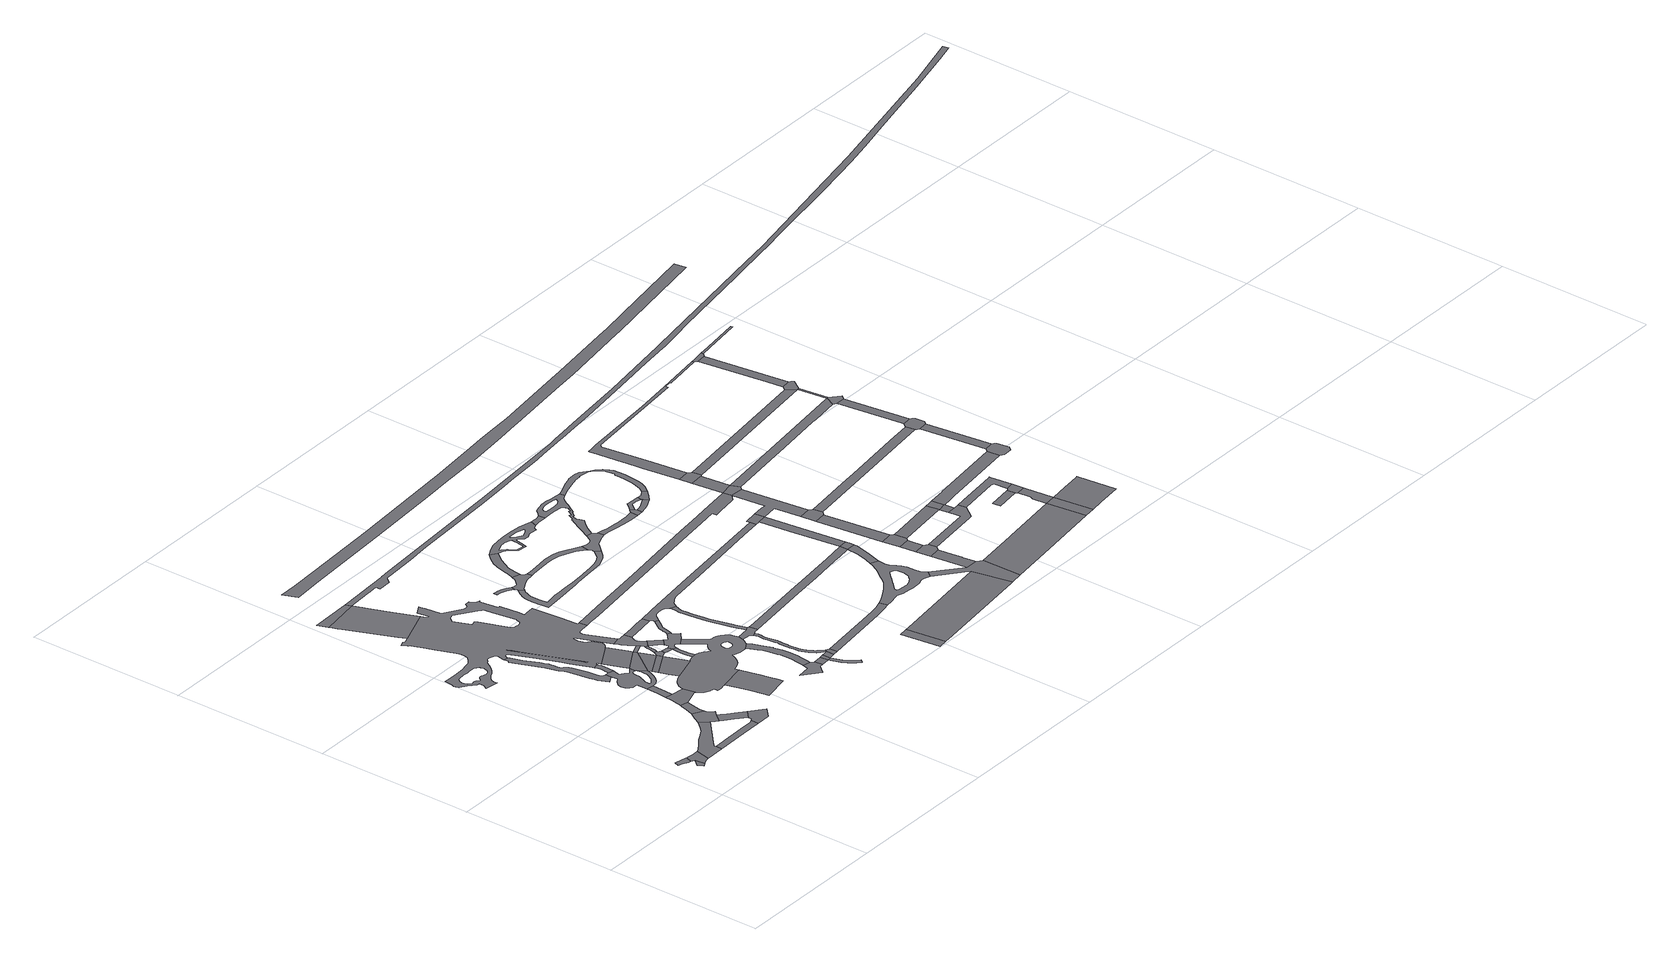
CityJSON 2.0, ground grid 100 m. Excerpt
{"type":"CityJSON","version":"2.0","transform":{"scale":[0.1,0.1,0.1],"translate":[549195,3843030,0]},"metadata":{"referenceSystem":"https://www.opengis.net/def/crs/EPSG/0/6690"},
"CityObjects":{
"road1":{"type":"Road","attributes":{"RoadStructureAttribute.sectionType":"1"},"geometry":[{"type":"MultiSurface","lod":"1","boundaries":[[[0,1,2,3,4,5,6,7,8]]]}]},
"road2":{"type":"Road","attributes":{"RoadStructureAttribute.sectionType":"1"},"geometry":[{"type":"MultiSurface","lod":"1","boundaries":[[[9,10,11,12]]]}]},
"road3":{"type":"Road","geometry":[{"type":"MultiSurface","lod":"1","boundaries":[[[13,14,8,7,15,9,12,16,17,18]]]}]},
"road4":{"type":"Road","attributes":{"RoadStructureAttribute.sectionType":"1"},"geometry":[{"type":"MultiSurface","lod":"1","boundaries":[[[19,20,21,22,23,24,25,18,17,26,27,28,29,30]]]}]},
"road5":{"type":"Road","attributes":{"RoadStructureAttribute.sectionType":"1"},"geometry":[{"type":"MultiSurface","lod":"1","boundaries":[[[31,32,33,34,35,27,26,36,37]]]}]},
"road6":{"type":"Road","geometry":[{"type":"MultiSurface","lod":"1","boundaries":[[[38,39,19,30,40,41,42,43,44,45]]]}]},
"road7":{"type":"Road","attributes":{"RoadStructureAttribute.sectionType":"1"},"geometry":[{"type":"MultiSurface","lod":"1","boundaries":[[[46,47,48,38,45,49,50,51]]]}]},
"road8":{"type":"Road","attributes":{"RoadStructureAttribute.sectionType":"1"},"geometry":[{"type":"MultiSurface","lod":"1","boundaries":[[[52,53,54,42,41,55,56,57,58,59,60]]]}]},
"road9":{"type":"Road","geometry":[{"type":"MultiSurface","lod":"1","boundaries":[[[60,59,61,31,37,62,63]]]}]},
"road10":{"type":"Road","geometry":[{"type":"MultiSurface","lod":"1","boundaries":[[[64,65,66,46,51,67,68,69]]]}]},
"road11":{"type":"Road","geometry":[{"type":"MultiSurface","lod":"1","boundaries":[[[70,71,72,64,69,73,74,75]]]}]},
"road12":{"type":"Road","attributes":{"RoadStructureAttribute.sectionType":"1"},"geometry":[{"type":"MultiSurface","lod":"1","boundaries":[[[76,77,78,79,80,81,82,83,84,85,86,87,88,89,90,91,92,93,94,95,96,97,98,99,100,101,102,103,104,105,106,107,108,109,110,111,112,113,114,115]]]}]},
"road13":{"type":"Road","geometry":[{"type":"MultiSurface","lod":"1","boundaries":[[[116,91,90,117,118,119,120,121,122,123,124,125,126,70,75,127,128,129,130,131,132,133,134,135,136,137,138,139,140,141,142,143,144,145,146,147,148,149,150,151,152,153,154,155,156,157,158,159,160,161,162,163,164,165,166,167,168,169,170,171,172,173,174,175]]]}]},
"road14":{"type":"Road","geometry":[{"type":"MultiSurface","lod":"1","boundaries":[[[176,177,178,179]]]}]},
"road15":{"type":"Road","geometry":[{"type":"MultiSurface","lod":"1","boundaries":[[[180,181,182,183,184,185,186,187,188,189,190,116,175]]]}]},
"road16":{"type":"Road","geometry":[{"type":"MultiSurface","lod":"1","boundaries":[[[191,192,193,194,179,178,195,196,197,198,199,200]]]}]},
"road17":{"type":"Road","geometry":[{"type":"MultiSurface","lod":"1","boundaries":[[[201,202,203,204,205,206,207,208,209,210,211,212,213,214,215,216,217,218,219,220,221,222,223,224,225,226,227,228,229,230,231,232,233,234,235,236,237,238,239,240,241,242,243,244,245,246,247,200,199,248,249,250,251,252,253,254,255,256,257,258,259,260,261,262,263,264,265,266,267,268,269,270,271,272,273,274,275,276,277,278,279,280,281,282,283,284,285,286,287,288,289,290,291,292,293,294,295,296,297,298,299,300,76,115,301,302,303,304,305,306,307,308,309,310,311,185,184,312,313,314,315,316,317,318,319,320,321,322,323,324,325,326,327],[328,329,330,331,332,333,334,335,336,337,338,339,340],[341,342,343,344,345,346,347,348,349,350,351,352,353,354,355,356,357,358,359,360,361,362,363,364,365,366,367,368,369,370,371,372,373],[374,375,376,377,378,379,380,381,382,383,384,385,386,387,388,389,390,391,392,393,394]]]}]},
"road18":{"type":"Road","geometry":[{"type":"MultiSurface","lod":"1","boundaries":[[[395,166,165,135,134,396]]]}]},
"road19":{"type":"Road","geometry":[{"type":"MultiSurface","lod":"1","boundaries":[[[397,315,314,166,395]]]}]},
"road20":{"type":"Road","geometry":[{"type":"MultiSurface","lod":"1","boundaries":[[[398,399,400,401]]]}]},
"road21":{"type":"Road","geometry":[{"type":"MultiSurface","lod":"1","boundaries":[[[402,403,404,405,406,407,408,409,410,411,412]]]}]},
"road22":{"type":"Road","geometry":[{"type":"MultiSurface","lod":"1","boundaries":[[[396,134,399,398]]]}]},
"road23":{"type":"Road","attributes":{"RoadStructureAttribute.sectionType":"7"},"geometry":[{"type":"MultiSurface","lod":"1","boundaries":[[[413,401,400,414,415,416]]]}]},
"road24":{"type":"Road","attributes":{"RoadStructureAttribute.sectionType":"1"},"geometry":[{"type":"MultiSurface","lod":"1","boundaries":[[[417,395,396,418,419]]]}]},
"road25":{"type":"Road","geometry":[{"type":"MultiSurface","lod":"1","boundaries":[[[420,421,422,398,401,423,424,425,426,427]]]}]},
"road26":{"type":"Road","geometry":[{"type":"MultiSurface","lod":"1","boundaries":[[[428,429,430,431,432,433,434,435,436,437,438,439,440,441,442,443,444,445,446,447,448,449,450,451,452,453,454,455,456,457,458,459,460,461,462,463,464,465,416,415,466,467,468,469,470,471,472,68,67,473,474,475,476,477,478,479,480,481,482,483,484,485,486,487,407,406,488,489,490,491,492,493,494,495,496,497,498,499,500,501,502,503,504,505,506,507,508],[509,510,511,512,513,514,515,516,517,518,519,520,521,522,523,524,525,526,527,528,529,530,531,532,533,534,535,536,537,538,539]]]}]},
"road27":{"type":"Road","attributes":{"RoadStructureAttribute.sectionType":"1"},"geometry":[{"type":"MultiSurface","lod":"1","boundaries":[[[540,541,542,543,420,427,544,545,546,547,548,549,550]]]}]},
"road28":{"type":"Road","geometry":[{"type":"MultiSurface","lod":"1","boundaries":[[[551,552,425,424,553,554,555,556]]]}]},
"road29":{"type":"Road","geometry":[{"type":"MultiSurface","lod":"1","boundaries":[[[557,558,559,205,204,560,561,562,417,419,563,540,550,564,565,566,567,568,569,570,571]]]}]},
"road30":{"type":"Road","geometry":[{"type":"MultiSurface","lod":"1","boundaries":[[[555,572,573,574,575,576,577,462,461,578,579,580,581,582,583,584]]]}]},
"road31":{"type":"Road","attributes":{"RoadStructureAttribute.sectionType":"1"},"geometry":[{"type":"MultiSurface","lod":"1","boundaries":[[[585,564,550,586,587,588,589]]]}]},
"road32":{"type":"Road","geometry":[{"type":"MultiSurface","lod":"1","boundaries":[[[590,591,592,593,594,595,596,597]]]}]},
"road33":{"type":"Road","geometry":[{"type":"MultiSurface","lod":"1","boundaries":[[[598,599,589,588,600,601,556,555,584,602,603,447,446,604,605,606,607]]]}]},
"road34":{"type":"Road","attributes":{"RoadStructureAttribute.sectionType":"1"},"geometry":[{"type":"MultiSurface","lod":"1","boundaries":[[[608,609,610,571,570,611,612,613]]]}]},
"road35":{"type":"Road","attributes":{"RoadStructureAttribute.sectionType":"1"},"geometry":[{"type":"MultiSurface","lod":"1","boundaries":[[[614,615,616,617,618,619,620,621,622,623,505,504,624,625,626,627,628,629,630,631,632,633,590,597]]]}]},
"road36":{"type":"Road","attributes":{"RoadStructureAttribute.sectionType":"1"},"geometry":[{"type":"MultiSurface","lod":"1","boundaries":[[[634,596,595,635]]]}]},
"road37":{"type":"Road","attributes":{"RoadStructureAttribute.sectionType":"1"},"geometry":[{"type":"MultiSurface","lod":"1","boundaries":[[[636,637,638,639,640,641,642,643,598,607,644,645,646,647,648,649,650]]]}]},
"road38":{"type":"Road","geometry":[{"type":"MultiSurface","lod":"1","boundaries":[[[651,634,635,652]]]}]},
"road39":{"type":"Road","geometry":[{"type":"MultiSurface","lod":"1","boundaries":[[[653,654,655,656,657,658,659,660,652,635]]]}]},
"road40":{"type":"Road","geometry":[{"type":"MultiSurface","lod":"1","boundaries":[[[661,662,663,664,665,666,667,668,669,670,671]]]}]},
"road41":{"type":"Road","attributes":{"RoadStructureAttribute.sectionType":"1"},"geometry":[{"type":"MultiSurface","lod":"1","boundaries":[[[672,673,651,652,674]]]}]},
"road42":{"type":"Road","geometry":[{"type":"MultiSurface","lod":"1","boundaries":[[[675,672,674,676,677]]]}]},
"road43":{"type":"Road","attributes":{"RoadStructureAttribute.sectionType":"1"},"geometry":[{"type":"MultiSurface","lod":"1","boundaries":[[[678,679,680,681,682,683,684,685,686,687,688,689,690,691,692,693,694,695,696,697,698,699,700,701,702,703,704,705,706,707,708,709,710,711,712,713,714,715,716,717,718,719,720,721,722,723,724,725,726,672,675]]]}]},
"road44":{"type":"Road","geometry":[{"type":"MultiSurface","lod":"1","boundaries":[[[727,728,428,508,729,730,731,732,703,702,733,734,735]]]}]},
"road45":{"type":"Road","geometry":[{"type":"MultiSurface","lod":"1","boundaries":[[[736,737,738,739,740,671,670,741,742,743,744,745,746,747,748,749,750,751]]]}]},
"road46":{"type":"Road","attributes":{"RoadStructureAttribute.sectionType":"1"},"geometry":[{"type":"MultiSurface","lod":"1","boundaries":[[[752,753,754,755,756,757,758,759,760,761,728,727,762,763,764,765,766,767,768,769,770,771]]]}]},
"road47":{"type":"Road","geometry":[{"type":"MultiSurface","lod":"1","boundaries":[[[772,773,774,775,776,777,778,779,780,781,736,751,782,783,784,785,786,787,788,789,790]]]}]},
"road48":{"type":"Road","attributes":{"RoadStructureAttribute.sectionType":"1"},"geometry":[{"type":"MultiSurface","lod":"1","boundaries":[[[742,791,792,793,794,795,796,797,798,799,800,801,802,803,804,805,806,807,808,809,810,811,812,813,814,815,816,817,818,819,820,821,822,823,824,825,826,827,828,829,830,831,743]]]}]},
"road49":{"type":"Road","attributes":{"RoadStructureAttribute.sectionType":"1"},"geometry":[{"type":"MultiSurface","lod":"1","boundaries":[[[832,833,834,835,677,676,836,837,838,839]]]}]},
"road50":{"type":"Road","geometry":[{"type":"MultiSurface","lod":"1","boundaries":[[[840,841,842,843]]]}]},
"road51":{"type":"Road","attributes":{"RoadStructureAttribute.sectionType":"1"},"geometry":[{"type":"MultiSurface","lod":"1","boundaries":[[[844,845,846,847,848,849,850,749,748,851,852,853,854,855,856,857,858,859,860,861,862]]]}]},
"road52":{"type":"Road","geometry":[{"type":"MultiSurface","lod":"1","boundaries":[[[863,864,865,866,867,868,869,870,772,790,871,872,873,874,875,876,877,878,879,880,881,882,883,884,885,886,887,888,889,890],[891,892,893,894,895,896,897,898,899,900,901,902,903,904,905],[906,907,908,909,910,911,912,913,914,915,916,917,918,919,920,921,922,923,924]]]}]},
"road53":{"type":"Road","attributes":{"RoadStructureAttribute.sectionType":"1"},"geometry":[{"type":"MultiSurface","lod":"1","boundaries":[[[925,926,927,928,929,930,608,613,931,932,933,636,650,934,935,936,937,938,939,940,941,942,752,771,943,944,945,946,947,948,949,950,951,952]]]}]},
"road54":{"type":"Road","attributes":{"RoadStructureAttribute.sectionType":"1"},"geometry":[{"type":"MultiSurface","lod":"1","boundaries":[[[953,954,955,956,957,958,735,734,959,960,961,962,963]]]}]},
"road55":{"type":"Road","attributes":{"RoadStructureAttribute.sectionType":"1"},"geometry":[{"type":"MultiSurface","lod":"1","boundaries":[[[964,965,966,967,968,969,970,971,972,973,214,213,974,975,976,977,978,979,980,981,982,983,984,985,986,987,988]]]}]},
"road56":{"type":"Road","geometry":[{"type":"MultiSurface","lod":"1","boundaries":[[[989,990,991,992,993,862,861,994,809,808,995,996,997,998,999,1000,1001]]]}]},
"road57":{"type":"Road","geometry":[{"type":"MultiSurface","lod":"1","boundaries":[[[1002,1003,840,843,1004,1005,1006,1007]]]}]},
"road58":{"type":"Road","geometry":[{"type":"MultiSurface","lod":"1","boundaries":[[[1008,1009,1010,863,890,1011,1012]]]}]},
"road59":{"type":"Road","attributes":{"RoadStructureAttribute.sectionType":"1"},"geometry":[{"type":"MultiSurface","lod":"1","boundaries":[[[1013,1014,1015,1016,1017,1018,1019,1020,1021,1022,1023,1024,989,1001,1025,1026,1027,1028,1029,1030,1031,1032,1033,1034,1035,1036]]]}]},
"road60":{"type":"Road","geometry":[{"type":"MultiSurface","lod":"1","boundaries":[[[1037,1038,1039,1040,1041,1042,1043,1044,1045,1046,1047,1048,1049,1050,1051,1052,832,839,1053,1054,1055,1056,1057,1058,1059,1060,1061,1062,1063,1064,1065,1066,1067,1068,1069,1070,1071,1072],[1073,1074,1075,1076,1077,1078,1079,1080,1081,1082,1083,1084,1085,1086,1087,1088,1089,1090,1091,1092,1093]]]}]},
"road61":{"type":"Road","attributes":{"RoadStructureAttribute.sectionType":"1"},"geometry":[{"type":"MultiSurface","lod":"1","boundaries":[[[1094,1095,1096,1097,1098,1099,1000,999,1100,1101,1102,1103,1104,1105]]]}]},
"road62":{"type":"Road","geometry":[{"type":"MultiSurface","lod":"1","boundaries":[[[1106,1107,1108,1109,1110,1111,1112,1113,1114,1115,1116,1008,1012,1117,1118,1119,1120,1013,1036,1121,1122,1123],[1124,1125,1126,1127,1128,1129,1130,1131,1132,1133,1134,1135,1136,1137,1138]]]}]},
"road63":{"type":"Road","geometry":[{"type":"MultiSurface","lod":"1","boundaries":[[[1139,1140,1105,1104,1141,1142,1143]]]}]},
"road64":{"type":"Road","attributes":{"RoadStructureAttribute.sectionType":"1"},"geometry":[{"type":"MultiSurface","lod":"1","boundaries":[[[963,1144,1145,1040,1039,1146,1147,1148,1149,1150]]]}]},
"road65":{"type":"Road","attributes":{"RoadStructureAttribute.sectionType":"1"},"geometry":[{"type":"MultiSurface","lod":"1","boundaries":[[[1065,1064,1151,1002,1007,1152,1153,1154,1155,1156]]]}]},
"road66":{"type":"Road","attributes":{"RoadStructureAttribute.sectionType":"1"},"geometry":[{"type":"MultiSurface","lod":"1","boundaries":[[[1157,1158,1159,1139,1143,1160,1161,1162,1163,1164,1165,1166,1167]]]}]},
"road67":{"type":"Road","attributes":{"RoadStructureAttribute.sectionType":"1"},"geometry":[{"type":"MultiSurface","lod":"1","boundaries":[[[1168,1169,1170,1171,1172,1142,1141,1173,1174,1175,1176,1177,1178]]]}]},
"road68":{"type":"Road","geometry":[{"type":"MultiSurface","lod":"1","boundaries":[[[1179,1180,953,963,1150]]]}]},
"road69":{"type":"Road","attributes":{"RoadStructureAttribute.sectionType":"1"},"geometry":[{"type":"MultiSurface","lod":"1","boundaries":[[[1181,1182,1183,1184,953,1180]]]}]},
"road70":{"type":"Road","attributes":{"RoadStructureAttribute.sectionType":"1"},"geometry":[{"type":"MultiSurface","lod":"1","boundaries":[[[1185,1186,1187,1188,1189,1190,1191,1192,1193,1156,1155]]]}]},
"road71":{"type":"Road","attributes":{"RoadStructureAttribute.sectionType":"1"},"geometry":[{"type":"MultiSurface","lod":"1","boundaries":[[[1194,1195,1196,1197,1198,1199,1200,1201,1202,1203,1204,1205,1206,1207,1208,1209,1210,1211,1212,1213,1214,1108,1107,1215,1216,1217,1218,1219,1220,1221,1222,1223,1224,1225,1226,1227,1228,1229,1230,1231,1232,1233]]]}]},
"road72":{"type":"Road","geometry":[{"type":"MultiSurface","lod":"1","boundaries":[[[1234,1235,925,952,1183,1182]]]}]},
"road73":{"type":"Road","geometry":[{"type":"MultiSurface","lod":"1","boundaries":[[[1232,1236,1167,1166,1168,1178,1237,1233]]]}]},
"road74":{"type":"Road","geometry":[{"type":"MultiSurface","lod":"1","boundaries":[[[1238,1239,1192,1191,1240,1241]]]}]},
"road75":{"type":"Road","attributes":{"RoadStructureAttribute.sectionType":"1"},"geometry":[{"type":"MultiSurface","lod":"1","boundaries":[[[1242,1243,1239,1238]]]}]},
"road76":{"type":"Road","geometry":[{"type":"MultiSurface","lod":"1","boundaries":[[[1244,1245,1243,1242,1246,1247]]]}]},
"road77":{"type":"Road","attributes":{"RoadStructureAttribute.sectionType":"1"},"geometry":[{"type":"MultiSurface","lod":"1","boundaries":[[[1248,1249,1245,1244]]]}]},
"road78":{"type":"Road","geometry":[{"type":"MultiSurface","lod":"1","boundaries":[[[988,1250,1251,1234,1182,1252,1253,1254,1255]]]}]},
"road79":{"type":"Road","geometry":[{"type":"MultiSurface","lod":"1","boundaries":[[[1256,1254,1253,1249,1248,1257,1258,1259]]]}]},
"road80":{"type":"Road","geometry":[{"type":"MultiSurface","lod":"1","boundaries":[[[1260,964,988,1255,1261,1262]]]}]},
"road81":{"type":"Road","attributes":{"RoadStructureAttribute.sectionType":"1"},"geometry":[{"type":"MultiSurface","lod":"1","boundaries":[[[1263,1264,1265,964,1260]]]}]},
"road82":{"type":"Road","geometry":[{"type":"MultiSurface","lod":"1","boundaries":[[[1266,1267,1268,1265,1264,1269,1270]]]}]},
"road83":{"type":"Road","attributes":{"RoadStructureAttribute.sectionType":"1"},"geometry":[{"type":"MultiSurface","lod":"1","boundaries":[[[1271,1272,1273,1247,1246,1274,1275,1276,1277,1278]]]}]},
"road84":{"type":"Road","attributes":{"RoadStructureAttribute.sectionType":"1"},"geometry":[{"type":"MultiSurface","lod":"1","boundaries":[[[1279,1280,1281,1282,1283,1241,1240,1284,1285,1286]]]}]},
"road85":{"type":"Road","attributes":{"RoadStructureAttribute.sectionType":"1"},"geometry":[{"type":"MultiSurface","lod":"1","boundaries":[[[1287,1288,1289,1290,1291,1292,1293,1294,1295,1296,1297,1298,1299,1300,1301,1302,1303,1304,1305,1306,1307,1308,1309,1310,1311,1312,1313,1314,1315,1316,1317,1318,1319,1320]]]}]},
"road86":{"type":"Road","attributes":{"RoadStructureAttribute.sectionType":"1"},"geometry":[{"type":"MultiSurface","lod":"1","boundaries":[[[1321,1322,1323,1153,1152,1324,1325]]]}]},
"road87":{"type":"Road","geometry":[{"type":"MultiSurface","lod":"1","boundaries":[[[1326,1327,1328,1329,1281,1280]]]}]},
"road88":{"type":"Road","geometry":[{"type":"MultiSurface","lod":"1","boundaries":[[[1330,1331,1271,1278,1329,1328]]]}]},
"road89":{"type":"Road","geometry":[{"type":"MultiSurface","lod":"1","boundaries":[[[1332,1333,1334,1335,1336]]]}]},
"road90":{"type":"Road","attributes":{"RoadStructureAttribute.sectionType":"1"},"geometry":[{"type":"MultiSurface","lod":"1","boundaries":[[[1337,1338,1339,1340,1279,1286,1341,1342,1343,1344,1345]]]}]},
"road91":{"type":"Road","attributes":{"RoadStructureAttribute.sectionType":"1"},"geometry":[{"type":"MultiSurface","lod":"1","boundaries":[[[1346,1347,1348,1349,1350,1259,1258,1351]]]}]},
"road92":{"type":"Road","geometry":[{"type":"MultiSurface","lod":"1","boundaries":[[[1352,1321,1325,1353]]]}]},
"road93":{"type":"Road","attributes":{"RoadStructureAttribute.sectionType":"1"},"geometry":[{"type":"MultiSurface","lod":"1","boundaries":[[[1354,1355,1356,1357,1321,1352]]]}]},
"road94":{"type":"Road","attributes":{"RoadStructureAttribute.sectionType":"1"},"geometry":[{"type":"MultiSurface","lod":"1","boundaries":[[[1358,1359,1360,1260,1262,1361,1362,1363,1364,1365]]]}]},
"road95":{"type":"Road","attributes":{"RoadStructureAttribute.sectionType":"1"},"geometry":[{"type":"MultiSurface","lod":"1","boundaries":[[[1366,1367,1368,1369,1370,1371,1372,1373,1374,1375,1376,1377,1378,1268,1267,1379,1380,1381,1382,1383,1384,1385,1386,1387,1388,1389]]]}]},
"road96":{"type":"Road","geometry":[{"type":"MultiSurface","lod":"1","boundaries":[[[1390,1345,1344,1391,1332,1336,1355,1354]]]}]},
"road97":{"type":"Road","attributes":{"RoadStructureAttribute.sectionType":"1"},"geometry":[{"type":"MultiSurface","lod":"1","boundaries":[[[1392,1393,1394,1395,1396,1330,1328,1397,1398,1399,1400]]]}]},
"road98":{"type":"Road","attributes":{"RoadStructureAttribute.sectionType":"1"},"geometry":[{"type":"MultiSurface","lod":"1","boundaries":[[[1401,1270,1269,1402]]]}]},
"road99":{"type":"Road","attributes":{"RoadStructureAttribute.sectionType":"1"},"geometry":[{"type":"MultiSurface","lod":"1","boundaries":[[[1403,1404,1405,1406,1352,1353,1407,1408]]]}]},
"road100":{"type":"Road","geometry":[{"type":"MultiSurface","lod":"1","boundaries":[[[1409,1410,1411,1412,1413,1392,1400,1414,1415,1416,1417,1418,1419]]]}]},
"road101":{"type":"Road","attributes":{"RoadStructureAttribute.sectionType":"1"},"geometry":[{"type":"MultiSurface","lod":"1","boundaries":[[[1420,1421,1412,1411]]]}]},
"road102":{"type":"Road","geometry":[{"type":"MultiSurface","lod":"1","boundaries":[[[1422,1423,1424,1425,1426,1427,1428,1346,1351,1429,1421,1420,1430,1431]]]}]},
"road103":{"type":"Road","attributes":{"RoadStructureAttribute.sectionType":"1"},"geometry":[{"type":"MultiSurface","lod":"1","boundaries":[[[1432,1433,1434,1425,1424]]]}]},
"road104":{"type":"Road","geometry":[{"type":"MultiSurface","lod":"1","boundaries":[[[1435,1358,1365,1433,1432,1436,1437,1438]]]}]},
"road105":{"type":"Road","attributes":{"RoadStructureAttribute.sectionType":"1"},"geometry":[{"type":"MultiSurface","lod":"1","boundaries":[[[1439,1402,1358,1435]]]}]},
"road106":{"type":"Road","geometry":[{"type":"MultiSurface","lod":"1","boundaries":[[[1440,1441,1442,1443,1401,1402,1439,1444]]]}]},
"road107":{"type":"Road","attributes":{"RoadStructureAttribute.sectionType":"1"},"geometry":[{"type":"MultiSurface","lod":"1","boundaries":[[[1445,1446,1447,1448,1442,1441]]]}]},
"road108":{"type":"Road","geometry":[{"type":"MultiSurface","lod":"1","boundaries":[[[1449,1450,1451,1366,1389,1452,1447,1446,1453,1454]]]}]},
"road109":{"type":"Road","attributes":{"RoadStructureAttribute.sectionType":"1"},"geometry":[{"type":"MultiSurface","lod":"1","boundaries":[[[1455,1456,1457,1458,1459,1460,1461,1462,1463,1464,1465,1466,1467,1468,1469,1470,1471,1472,1473,1474,1475,1476,1477,1478,176,179,1479,1480,1481,1482,1483,1484,1485,1486,1487,1488,1489,1490,1491,1492,1493,1494,1495,1496,1497,1498,1499,1500,1501,1502,1503,1504,1505,1506,1507,1508,1509,1510,1511,1512,1513,1514,1515,1516,1517,1518,1519,1520,1521,1522,1523,1524,1525,1526,1527]]]}]},
"road110":{"type":"Road","attributes":{"RoadStructureAttribute.sectionType":"1"},"geometry":[{"type":"MultiSurface","lod":"1","boundaries":[[[1528,1529,1449,1454,1530,1531]]]}]}
},
"vertices":[
[187,393,0],[156,399,0],[118,409,0],[111,411,0],[100,381,0],[124,371,0],[160,357,0],[172,352,0],[188,392,0],
[198,338,0],[165,299,0],[182,265,0],[204,280,0],
[241,387,0],[211,390,0],[200,340,0],[229,290,0],[257,295,0],[278,389,0],
[524,571,0],[489,530,0],[460,502,0],[420,477,0],[378,454,0],[343,429,0],[296,396,0],[384,298,0],[384,336,0],[378,348,0],[407,375,0],[567,520,0],
[716,350,0],[698,346,0],[610,342,0],[577,341,0],[500,339,0],[583,301,0],[717,304,0],
[571,653,0],[546,611,0],[588,503,0],[605,489,0],[644,539,0],[671,566,0],[640,599,0],[636,617,0],
[605,755,0],[602,744,0],[588,699,0],[638,647,0],[645,702,0],[653,743,0],
[742,458,0],[692,500,0],[665,522,0],[625,473,0],[641,461,0],[672,436,0],[695,417,0],[734,386,0],[780,427,0],
[733,361,0],[809,305,0],[863,359,0],
[623,871,0],[619,824,0],[612,784,0],[764,781,0],[749,852,0],[668,863,0],
[630,1006,0],[629,982,0],[628,931,0],[668,869,0],[671,917,0],[677,1000,0],
[392,1814,0],[397,1789,0],[386,1776,0],[456,1602,0],[457,1598,0],[483,1505,0],[484,1501,0],[494,1487,0],[506,1449,0],[523,1323,0],[530,1294,0],[535,1277,0],[563,1215,0],[597,1234,0],[607,1239,0],[609,1277,0],[597,1277,0],[587,1281,0],[580,1290,0],[575,1313,0],[569,1372,0],[557,1444,0],[551,1468,0],[545,1484,0],[533,1499,0],[526,1505,0],[518,1512,0],[515,1517,0],[514,1518,0],[511,1525,0],[511,1536,0],[511,1554,0],[510,1565,0],[508,1577,0],[505,1592,0],[500,1606,0],[487,1644,0],[449,1732,0],[424,1800,0],[422,1810,0],
[633,1279,0],[613,1196,0],[588,1181,0],[571,1166,0],[561,1151,0],[559,1132,0],[558,1131,0],[564,1108,0],[579,1088,0],[596,1076,0],[626,1076,0],[698,1004,0],[705,1006,0],[726,1019,0],[742,1034,0],[760,1062,0],[772,1089,0],[775,1097,0],[782,1118,0],[745,1172,0],[748,1162,0],[751,1138,0],[751,1116,0],[751,1114,0],[751,1105,0],[749,1099,0],[744,1088,0],[740,1078,0],[735,1069,0],[728,1058,0],[723,1050,0],[714,1042,0],[709,1038,0],[704,1035,0],[702,1033,0],[694,1029,0],[684,1027,0],[679,1026,0],[681,1050,0],[681,1059,0],[694,1088,0],[701,1105,0],[702,1106,0],[707,1129,0],[707,1131,0],[709,1159,0],[711,1165,0],[717,1172,0],[735,1176,0],[740,1175,0],[743,1215,0],[701,1183,0],[692,1194,0],[682,1203,0],[674,1209,0],[670,1212,0],[657,1218,0],[660,1236,0],[661,1242,0],[666,1267,0],
[315,2856,0],[47,2846,0],[73,2783,0],[328,2821,0],
[670,1308,0],[670,1331,0],[670,1354,0],[665,1375,0],[665,1381,0],[630,1369,0],[634,1350,0],[637,1328,0],[637,1313,0],[636,1302,0],[635,1295,0],
[413,2602,0],[361,2736,0],[350,2766,0],[329,2819,0],[76,2775,0],[92,2735,0],[102,2713,0],[223,2417,0],[243,2369,0],[470,2457,0],
[805,1655,0],[815,1633,0],[869,1496,0],[892,1441,0],[944,1454,0],[906,1551,0],[875,1627,0],[869,1641,0],[869,1654,0],[873,1661,0],[879,1665,0],[907,1670,0],[955,1672,0],[949,1723,0],[937,1722,0],[935,1745,0],[927,1835,0],[911,2021,0],[856,2016,0],[834,2014,0],[832,2054,0],[820,2166,0],[819,2174,0],[805,2173,0],[791,2291,0],[798,2297,0],[791,2298,0],[773,2307,0],[763,2317,0],[756,2330,0],[755,2340,0],[723,2336,0],[718,2324,0],[709,2314,0],[698,2311,0],[681,2312,0],[582,2375,0],[564,2386,0],[551,2486,0],[549,2502,0],[546,2523,0],[503,2499,0],[489,2492,0],[490,2484,0],[501,2416,0],[486,2415,0],[484,2420,0],[215,2359,0],[208,2358,0],[204,2358,0],[199,2360,0],[196,2364,0],[169,2353,0],[183,2319,0],[188,2315,0],[193,2314,0],[196,2306,0],[225,2222,0],[241,2177,0],[284,2060,0],[292,2033,0],[290,2008,0],[283,1983,0],[265,1963,0],[243,1947,0],[210,1940,0],[173,1932,0],[116,1929,0],[104,1929,0],[68,1928,0],[13,1930,0],[11,1880,0],[3,1863,0],[4,1848,0],[6,1846,0],[13,1834,0],[52,1808,0],[94,1771,0],[112,1767,0],[112,1765,0],[111,1739,0],[95,1709,0],[178,1697,0],[174,1716,0],[180,1739,0],[194,1755,0],[215,1770,0],[235,1778,0],[236,1779,0],[257,1794,0],[273,1813,0],[291,1836,0],[308,1865,0],[321,1873,0],[341,1890,0],[360,1891,0],[378,1884,0],[394,1876,0],[400,1861,0],[396,1849,0],[422,1818,0],[424,1827,0],[430,1834,0],[440,1838,0],[447,1833,0],[511,1679,0],[564,1544,0],[574,1517,0],[580,1503,0],[614,1415,0],[627,1381,0],[667,1387,0],[672,1393,0],[683,1366,0],[832,1453,0],[844,1462,0],[853,1476,0],[859,1495,0],[859,1500,0],[839,1552,0],[822,1562,0],[811,1572,0],[802,1585,0],[798,1599,0],[796,1614,0],[796,1630,0],[799,1645,0],[647,1457,0],[655,1437,0],[651,1437,0],[647,1441,0],[637,1465,0],[623,1501,0],[596,1570,0],[548,1694,0],[481,1856,0],[483,1866,0],[494,1840,0],[511,1798,0],[581,1622,0],[250,1847,0],[247,1823,0],[234,1809,0],[225,1802,0],[210,1801,0],[208,1801,0],[194,1804,0],[180,1809,0],[169,1809,0],[158,1804,0],[141,1786,0],[133,1797,0],[131,1799,0],[122,1803,0],[104,1805,0],[90,1800,0],[72,1818,0],[62,1836,0],[61,1846,0],[61,1848,0],[64,1864,0],[68,1872,0],[78,1883,0],[102,1888,0],[129,1889,0],[131,1889,0],[163,1887,0],[180,1888,0],[201,1890,0],[221,1888,0],[236,1880,0],[246,1870,0],[246,1867,0],[683,1994,0],[613,2185,0],[611,2189,0],[602,2186,0],[579,2179,0],[557,2234,0],[537,2285,0],[562,2314,0],[588,2321,0],[712,2241,0],[729,2227,0],[735,2214,0],[741,2173,0],[764,2022,0],[760,1999,0],[757,1992,0],[751,1982,0],[739,1976,0],[723,1974,0],[704,1979,0],[701,1980,0],
[891,1303,0],[900,1282,0],
[880,1331,0],
[941,1179,0],[790,1096,0],[802,1064,0],[953,1147,0],
[1148,496,0],[1134,557,0],[1122,613,0],[1110,665,0],[1095,727,0],[924,697,0],[943,628,0],[962,547,0],[978,466,0],[984,435,0],[1153,466,0],
[984,1062,0],[824,1006,0],[844,949,0],[1007,1000,0],
[949,1330,0],[909,1287,0],[962,1311,0],
[957,1210,0],[949,1194,0],[948,1192,0],[974,1157,0],[988,1160,0],[994,1188,0],[973,1199,0],[974,1204,0],
[1367,942,0],[1366,955,0],[1364,968,0],[1360,980,0],[1356,988,0],[1354,992,0],[1347,1003,0],[1339,1013,0],[1329,1022,0],[1319,1030,0],[1307,1037,0],[1295,1042,0],[1283,1045,0],[1279,1046,0],[1270,1047,0],[1257,1047,0],[1252,1047,0],[1196,1124,0],[1157,1177,0],[1116,1148,0],[1156,1094,0],[1203,1030,0],[1196,1025,0],[1186,1017,0],[1182,1012,0],[1177,1007,0],[1170,996,0],[1164,984,0],[1159,972,0],[1147,982,0],[1128,997,0],[1101,1009,0],[1078,1015,0],[1077,1016,0],[1052,1013,0],[1038,1011,0],[1021,1006,0],[1013,1003,0],[827,943,0],[810,933,0],[793,923,0],[781,913,0],[768,898,0],[760,884,0],[755,870,0],[765,773,0],[769,763,0],[776,753,0],[785,745,0],[794,737,0],[804,731,0],[815,725,0],[827,720,0],[830,719,0],[838,717,0],[855,714,0],[852,690,0],[870,689,0],[889,690,0],[903,692,0],[1087,753,0],[1111,760,0],[1131,768,0],[1149,780,0],[1165,795,0],[1184,823,0],[1191,844,0],[1193,859,0],[1198,855,0],[1209,848,0],[1220,843,0],[1233,838,0],[1246,836,0],[1259,835,0],[1272,835,0],[1285,837,0],[1295,840,0],[1337,867,0],[1340,870,0],[1355,892,0],[1362,910,0],[1291,933,0],[1289,928,0],[1285,922,0],[1280,917,0],[1277,915,0],[1274,913,0],[1267,911,0],[1260,911,0],[1253,912,0],[1247,914,0],[1241,919,0],[1238,922,0],[1236,924,0],[1233,930,0],[1231,937,0],[1231,944,0],[1233,951,0],[1236,957,0],[1239,961,0],[1240,963,0],[1246,967,0],[1253,970,0],[1259,971,0],[1267,971,0],[1273,969,0],[1279,966,0],[1285,961,0],[1289,954,0],[1291,948,0],[1292,941,0],[1291,934,0],
[971,1284,0],[967,1267,0],[966,1249,0],[963,1228,0],[979,1221,0],[982,1236,0],[982,1239,0],[983,1249,0],[984,1261,0],[985,1272,0],[988,1280,0],
[1028,1181,0],[1016,1182,0],[1005,1156,0],[1024,1152,0],[1045,1150,0],[1039,1181,0],
[968,1447,0],[959,1448,0],[952,1449,0],[905,1411,0],[909,1402,0],[925,1369,0],[974,1295,0],[1027,1317,0],[994,1351,0],[991,1359,0],[991,1368,0],[997,1382,0],[1004,1397,0],[1008,1401,0],[1002,1451,0],
[1043,1144,0],[1041,1116,0],[1041,1091,0],[1042,1075,0],[1043,1054,0],[1048,1025,0],[1072,1031,0],[1068,1057,0],[1067,1073,0],[1066,1092,0],[1066,1114,0],[1068,1140,0],[1068,1141,0],
[1058,1284,0],[1028,1241,0],[1053,1217,0],[1053,1216,0],[1090,1251,0],
[1349,479,0],[1338,441,0],[1255,430,0],[1358,350,0],[1395,397,0],[1421,400,0],[1414,450,0],[1398,469,0],
[1154,1272,0],[1110,1230,0],[1057,1186,0],[1049,1182,0],[1073,1160,0],[1096,1176,0],[1197,1210,0],[1202,1214,0],[1168,1252,0],[1175,1262,0],
[1195,1476,0],[1131,1468,0],[1080,1461,0],[1013,1404,0],[1119,1418,0],[1202,1429,0],
[1402,498,0],[1406,527,0],[1410,570,0],[1409,620,0],[1405,668,0],[1394,723,0],[1394,724,0],[1384,762,0],[1371,795,0],[1354,838,0],[1308,817,0],[1325,776,0],[1337,747,0],[1345,713,0],[1356,661,0],[1356,653,0],[1359,617,0],[1360,572,0],[1356,532,0],[1351,492,0],
[1472,457,0],[1478,407,0],
[1216,1407,0],[1184,1362,0],[1172,1343,0],[1167,1331,0],[1163,1315,0],[1162,1306,0],[1161,1295,0],[1158,1281,0],[1180,1275,0],[1184,1291,0],[1186,1311,0],[1189,1324,0],[1192,1332,0],[1203,1349,0],[1235,1393,0],
[1500,461,0],[1503,410,0],
[1500,333,0],[1518,301,0],[1547,263,0],[1571,241,0],[1587,260,0],[1565,280,0],[1539,314,0],[1523,343,0],
[990,2260,0],[967,2272,0],[942,2279,0],[924,2284,0],[909,2284,0],[905,2259,0],[927,2259,0],[947,2254,0],[972,2242,0],[1010,2220,0],[1017,2245,0],
[1542,466,0],[1520,463,0],[1541,415,0],
[1554,482,0],[1578,420,0],[1572,469,0],
[1528,501,0],[1518,512,0],[1514,516,0],[1505,530,0],[1494,549,0],[1486,565,0],[1479,582,0],[1475,597,0],[1473,611,0],[1471,628,0],[1467,650,0],[1467,672,0],[1467,674,0],[1467,681,0],[1467,714,0],[1468,733,0],[1466,752,0],[1460,788,0],[1457,812,0],[1456,823,0],[1456,840,0],[1458,857,0],[1456,876,0],[1452,887,0],[1450,894,0],[1432,886,0],[1436,872,0],[1437,857,0],[1436,841,0],[1436,822,0],[1437,809,0],[1440,785,0],[1446,749,0],[1448,732,0],[1447,715,0],[1447,678,0],[1447,674,0],[1447,673,0],[1447,648,0],[1451,625,0],[1453,608,0],[1455,592,0],[1460,576,0],[1468,557,0],[1476,539,0],[1488,520,0],[1495,509,0],[1498,503,0],[1515,486,0],
[1476,966,0],[1454,954,0],[1381,907,0],[1415,903,0],[1425,896,0],[1426,895,0],[1465,905,0],[1493,908,0],[1487,959,0],
[1104,2306,0],[1092,2278,0],[1072,2255,0],[1055,2240,0],[1037,2240,0],[1018,2210,0],[1013,2195,0],[1040,2173,0],[1048,2183,0],[1073,2198,0],[1095,2211,0],[1130,2224,0],[1187,2232,0],[1182,2264,0],[1164,2269,0],[1154,2291,0],
[1373,1424,0],[1376,1409,0],[1376,1383,0],[1373,1359,0],[1375,1323,0],[1379,1287,0],[1389,1214,0],[1394,1183,0],[1427,1038,0],[1431,1025,0],[1454,1036,0],[1451,1045,0],[1418,1188,0],[1414,1216,0],[1404,1290,0],[1400,1325,0],[1398,1358,0],[1400,1377,0],[1407,1395,0],[1413,1408,0],
[1213,2550,0],[1204,2540,0],[1185,2519,0],[1177,2508,0],[1169,2497,0],[1155,2478,0],[1152,2474,0],[1140,2439,0],[1126,2383,0],[1114,2341,0],[1159,2336,0],[1168,2384,0],[1169,2387,0],[1188,2421,0],[1207,2459,0],[1229,2491,0],[1230,2492,0],[1246,2511,0],[1256,2522,0],
[995,2170,0],[985,2150,0],[983,2147,0],[971,2117,0],[966,2094,0],[967,2062,0],[968,2044,0],[969,2027,0],[972,1985,0],[975,1956,0],[1094,1968,0],[1253,1984,0],[1289,1988,0],[1379,1997,0],[1502,2010,0],[1569,2040,0],[1587,2053,0],[1620,2090,0],[1591,2116,0],[1569,2083,0],[1551,2065,0],[1522,2048,0],[1489,2035,0],[1444,2029,0],[1377,2021,0],[1363,2020,0],[1288,2013,0],[1287,2013,0],[1260,2011,0],[1237,2010,0],[1185,2009,0],[1143,2008,0],[1100,2006,0],[1015,1992,0],[1009,2045,0],[1008,2054,0],[1006,2077,0],[1009,2105,0],[1016,2127,0],[1024,2146,0],[1028,2158,0],
[2121,549,0],[2074,533,0],[2024,525,0],[1884,507,0],[1970,470,0],[2012,475,0],[2084,489,0],[2132,498,0],
[1992,262,0],[1932,254,0],[1964,6,0],[2024,14,0],
[1472,2267,0],[1437,2274,0],[1416,2277,0],[1402,2279,0],[1362,2281,0],[1315,2275,0],[1234,2267,0],[1217,2237,0],[1309,2245,0],[1312,2245,0],[1355,2248,0],[1390,2246,0],[1395,2246,0],[1435,2239,0],[1482,2222,0],[1533,2198,0],[1581,2159,0],[1585,2156,0],[1593,2203,0],
[1628,2582,0],[1545,2598,0],[1497,2603,0],[1488,2604,0],[1413,2606,0],[1364,2602,0],[1297,2591,0],[1258,2577,0],[1272,2518,0],[1289,2512,0],[1301,2504,0],[1310,2498,0],[1343,2454,0],[1349,2453,0],[1407,2444,0],[1413,2469,0],[1421,2509,0],[1423,2519,0],[1429,2529,0],[1435,2529,0],[1465,2501,0],[1492,2496,0],[1494,2496,0],[1522,2512,0],[1575,2505,0],[1578,2511,0],[1585,2527,0],[1614,2539,0],[1523,2545,0],[1500,2532,0],[1488,2528,0],[1486,2527,0],[1475,2532,0],[1456,2547,0],[1446,2554,0],[1428,2568,0],[1430,2577,0],[1457,2577,0],[1489,2574,0],[1498,2573,0],[1535,2565,0],[1537,2563,0],[1541,2557,0],[1398,2551,0],[1411,2545,0],[1409,2531,0],[1407,2513,0],[1407,2507,0],[1401,2479,0],[1397,2459,0],[1352,2465,0],[1348,2466,0],[1322,2504,0],[1322,2508,0],[1317,2513,0],[1306,2523,0],[1291,2533,0],[1289,2540,0],[1307,2546,0],[1332,2555,0],[1363,2560,0],[1390,2555,0],
[2357,1627,0],[2224,1610,0],[1992,1581,0],[1720,1547,0],[1679,1542,0],[1299,1490,0],[1211,1428,0],[1215,1422,0],[1217,1415,0],[1260,1428,0],[1266,1436,0],[1273,1440,0],[1285,1445,0],[1300,1447,0],[1329,1451,0],[1342,1449,0],[1351,1445,0],[1360,1438,0],[1421,1423,0],[1432,1440,0],[1447,1451,0],[1460,1459,0],[1482,1470,0],[1501,1473,0],[1750,1506,0],[1983,1537,0],[2231,1570,0],[2362,1587,0],
[2458,1080,0],[2311,1061,0],[2184,1044,0],[2091,1033,0],[1927,1013,0],[1537,966,0],[1927,962,0],[2124,986,0],[2319,1010,0],[2369,1016,0],[2461,1030,0],
[2511,1931,0],[2503,1930,0],[2407,1918,0],[2301,1903,0],[2180,1887,0],[2052,1870,0],[1528,1801,0],[1293,1769,0],[1200,1757,0],[1077,1741,0],[1015,1683,0],[1016,1680,0],[1078,1688,0],[1187,1702,0],[1295,1717,0],[1565,1752,0],[2040,1814,0],[2189,1833,0],[2303,1848,0],[2309,1820,0],[2330,1823,0],[2365,1828,0],[2403,1834,0],[2483,1845,0],[2518,1877,0],
[1697,2249,0],[1677,2214,0],[1665,2199,0],[1648,2194,0],[1620,2193,0],[1596,2138,0],[1651,2124,0],[1671,2146,0],[1693,2157,0],[1728,2170,0],[1763,2177,0],[1757,2220,0],[1732,2242,0],
[2693,352,0],[2017,265,0],[2034,15,0],[2049,17,0],[2726,103,0],[2744,106,0],
[1701,2585,0],[1673,2578,0],[1660,2579,0],[1646,2543,0],[1709,2545,0],
[1862,2503,0],[1849,2478,0],[1839,2484,0],[1821,2450,0],[1809,2456,0],[1790,2418,0],[1780,2417,0],[1777,2407,0],[1775,2403,0],[1773,2400,0],[1737,2328,0],[1729,2312,0],[1762,2292,0],[1781,2317,0],[1786,2323,0],[1816,2358,0],[1807,2387,0],[1803,2405,0],[1802,2410,0],[1812,2435,0],[1821,2431,0],[1842,2463,0],[1850,2459,0],[1873,2499,0],
[2469,752,0],[2464,777,0],[2469,820,0],[2418,840,0],[2409,817,0],[2377,759,0],[2362,738,0],[2337,704,0],[2327,691,0],[2300,658,0],[2281,642,0],[2261,625,0],[2251,619,0],[2207,590,0],[2206,590,0],[2164,567,0],[2177,507,0],[2217,515,0],[2244,518,0],[2282,508,0],[2329,501,0],[2362,499,0],[2378,499,0],[2392,499,0],[2424,504,0],[2447,515,0],[2477,512,0],[2512,498,0],[2541,536,0],[2526,555,0],[2524,560,0],[2516,575,0],[2513,605,0],[2513,663,0],[2502,690,0],[2490,715,0],[2448,672,0],[2453,637,0],[2441,597,0],[2436,591,0],[2421,572,0],[2394,554,0],[2380,551,0],[2364,546,0],[2334,546,0],[2299,551,0],[2289,558,0],[2289,573,0],[2321,604,0],[2331,614,0],[2340,624,0],[2359,644,0],[2370,656,0],[2374,660,0],[2402,689,0],[2415,699,0],[2435,690,0],
[1992,2200,0],[1945,2199,0],[1907,2201,0],[1892,2201,0],[1832,2206,0],[1787,2215,0],[1803,2178,0],[1855,2171,0],[1923,2164,0],[1978,2157,0],[2038,2158,0],[2037,2208,0],
[1930,2587,0],[1961,2604,0],[1954,2634,0],[1925,2635,0],[1885,2641,0],[1846,2647,0],[1838,2646,0],[1812,2646,0],[1770,2638,0],[1738,2627,0],[1726,2611,0],[1743,2545,0],[1791,2547,0],[1841,2541,0],[1852,2533,0],[1893,2530,0],[1899,2542,0],[1911,2563,0],[1859,2583,0],[1850,2582,0],[1833,2579,0],[1795,2580,0],[1793,2580,0],[1764,2580,0],[1762,2593,0],[1771,2610,0],[1790,2619,0],[1820,2624,0],[1832,2623,0],[1853,2623,0],[1880,2620,0],[1899,2615,0],[1886,2597,0],
[2056,2229,0],[2047,2218,0],[2080,2161,0],[2080,2196,0],[2077,2210,0],
[2455,960,0],[2435,882,0],[2476,847,0],[2498,920,0],[2512,978,0],[2519,1010,0],[2519,1030,0],
[2682,361,0],[2826,117,0],[2822,369,0],[2794,390,0],[2790,393,0],[2710,394,0],
[2106,2278,0],[2099,2278,0],[2069,2243,0],[2088,2224,0],[2098,2236,0],[2112,2253,0],[2116,2253,0],[2147,2254,0],[2177,2248,0],[2184,2247,0],[2186,2274,0],
[2187,2239,0],[2144,2217,0],[2130,2210,0],[2122,2206,0],[2097,2198,0],[2114,2169,0],[2120,2171,0],[2135,2176,0],[2165,2186,0],[2179,2195,0],[2205,2209,0],
[2519,1053,0],[2515,1087,0],
[2475,1405,0],[2451,1597,0],[2393,1591,0],[2415,1397,0],
[2779,481,0],[2778,486,0],[2778,488,0],[2776,506,0],[2773,531,0],[2771,543,0],[2760,633,0],[2680,622,0],[2699,477,0],
[2285,2290,0],[2304,2315,0],[2316,2345,0],[2323,2378,0],[2328,2425,0],[2335,2480,0],[2334,2525,0],[2331,2550,0],[2321,2575,0],[2301,2603,0],[2271,2635,0],[2251,2650,0],[2233,2664,0],[2198,2687,0],[2165,2694,0],[2128,2693,0],[2110,2692,0],[2106,2690,0],[2060,2675,0],[2014,2658,0],[1975,2641,0],[2007,2623,0],[2063,2639,0],[2097,2648,0],[2126,2656,0],[2161,2656,0],[2165,2661,0],[2233,2653,0],[2245,2643,0],[2295,2593,0],[2307,2525,0],[2294,2512,0],[2295,2510,0],[2297,2483,0],[2295,2438,0],[2290,2400,0],[2281,2360,0],[2269,2325,0],[2249,2295,0],[2272,2272,0],
[2443,1660,0],[2354,1648,0],
[2217,2272,0],[2235,2235,0],
[2748,727,0],[2668,716,0],[2778,657,0],[2772,708,0],
[2735,825,0],[2655,815,0],
[2721,937,0],[2641,926,0],[2751,844,0],[2741,923,0],
[2668,1355,0],[2587,1344,0],
[2545,1668,0],[2515,1669,0],[2553,1609,0],[2574,1443,0],[2655,1453,0],[2602,1874,0],
[2676,1437,0],[2685,1377,0],[2686,1378,0],[2677,1437,0],
[2597,1951,0],[2612,1887,0],[2618,1894,0],
[2575,2129,0],[2573,2137,0],[2486,2126,0],
[2576,2201,0],[2556,2217,0],[2476,2207,0],[2587,2139,0],[2580,2198,0],
[3086,967,0],[2898,943,0],[2742,923,0],[2753,844,0],[2907,864,0],[3088,887,0],[3095,887,0],[3096,888,0],
[3201,835,0],[3161,830,0],[3104,826,0],[3111,766,0],[3113,752,0],[3132,702,0],[3145,704,0],[3208,784,0],
[4248,3613,0],[3669,3520,0],[3482,3490,0],[3458,3486,0],[2975,3420,0],[2929,3414,0],[2404,3350,0],[2361,3347,0],[2245,3337,0],[2140,3328,0],[2005,3315,0],[1698,3287,0],[1652,3282,0],[990,3236,0],[482,3205,0],[302,3196,0],[184,3194,0],[219,3105,0],[400,3118,0],[989,3155,0],[1511,3191,0],[1673,3203,0],[1954,3222,0],[1982,3225,0],[2153,3242,0],[2227,3251,0],[2372,3268,0],[2403,3272,0],[2852,3327,0],[2993,3344,0],[3474,3412,0],[3497,3415,0],[3670,3442,0],[4260,3539,0],
[3508,458,0],[3122,408,0],[3113,407,0],[3145,159,0],[3541,211,0],
[3161,833,0],[3154,891,0],[3153,895,0],[3096,884,0],
[3143,974,0],[3113,970,0],
[3483,713,0],[3327,693,0],[3330,666,0],[3333,643,0],[3490,663,0],
[3536,872,0],[3535,878,0],[3525,876,0],[3259,842,0],[3265,792,0],[3477,819,0],[3492,812,0],[3503,728,0],[3553,735,0],
[3671,1564,0],[3506,1542,0],[3443,1534,0],[3111,1492,0],[3038,1483,0],[3680,1505,0],
[3583,468,0],[3616,220,0],
[3562,660,0],[3501,653,0],[3510,571,0],[3499,551,0],
[3644,2087,0],[3631,2086,0],[2604,1952,0],[2999,1944,0],[3033,1948,0],[3399,1996,0],[3434,2000,0],[3612,2023,0],
[3499,2909,0],[3200,2868,0],[2955,2837,0],[2480,2791,0],[2475,2791,0],[2440,2786,0],[2404,2782,0],[2405,2774,0],[2406,2764,0],[2406,2761,0],[2431,2559,0],[2432,2556,0],[2446,2439,0],[2528,2440,0],[2511,2566,0],[2485,2757,0],[2488,2761,0],[2491,2764,0],[2498,2771,0],[3204,2847,0],[3202,2863,0],[3250,2869,0],[3251,2863,0],[3500,2897,0],
[3556,717,0],[3495,715,0],
[3739,1050,0],[3694,1045,0],[3257,989,0],[3255,989,0],[3188,980,0],[3197,900,0],[3266,909,0],[3695,965,0],[3752,972,0],
[3573,2327,0],[3620,2273,0],
[3832,500,0],[3823,499,0],[3700,483,0],[3585,468,0],[3702,232,0],[3863,253,0],
[3839,1063,0],[3828,1071,0],[3817,1078,0],[3757,1071,0],[3749,1061,0],[3762,964,0],[3773,956,0],[3833,961,0],[3841,973,0],[3849,984,0],[3840,1062,0],
[3764,1495,0],[3703,1488,0],
[3762,1586,0],[3761,1587,0],[3750,1596,0],[3691,1588,0],[3689,1586,0],[3682,1577,0],[3680,1575,0],[3690,1498,0],[3778,1517,0],[3774,1577,0],
[3696,2011,0],[3635,2008,0],[3688,1604,0],
[3657,2089,0],[3704,2024,0],[3705,2025,0],[3713,2036,0],
[3631,2274,0],
[3663,2349,0],[3651,2359,0],[3592,2350,0],[3583,2338,0],[3674,2339,0],
[3639,2451,0],[3581,2888,0],[3520,2883,0],[3578,2450,0],
[3598,2922,0],[3565,2918,0],[3524,2912,0],[3516,2886,0],[3593,2903,0],[3598,2910,0],
[6952,3841,0],[6604,3745,0],[5724,3546,0],[5312,3465,0],[4692,3343,0],[4508,3314,0],[3673,3181,0],[3532,3159,0],[3508,3156,0],[3010,3082,0],[2589,3030,0],[2434,3011,0],[2407,3007,0],[2344,2999,0],[2169,2984,0],[1917,2963,0],[1682,2943,0],[1595,2938,0],[710,2880,0],[674,2877,0],[672,2877,0],[664,2876,0],[561,2870,0],[416,2861,0],[479,2829,0],[495,2831,0],[563,2836,0],[563,2833,0],[563,2805,0],[565,2805,0],[648,2808,0],[674,2843,0],[675,2845,0],[676,2845,0],[699,2847,0],[909,2859,0],[1066,2873,0],[1441,2896,0],[1587,2907,0],[1830,2925,0],[1909,2931,0],[2110,2946,0],[2162,2952,0],[2235,2962,0],[2410,2981,0],[2430,2981,0],[2558,2996,0],[2697,3011,0],[3061,3060,0],[3331,3098,0],[3513,3122,0],[3528,3122,0],[3673,3148,0],[3780,3167,0],[3922,3191,0],[3937,3194,0],[4354,3260,0],[4366,3262,0],[4663,3311,0],[4678,3314,0],[4880,3351,0],[5122,3393,0],[5131,3394,0],[5334,3430,0],[5554,3470,0],[5681,3496,0],[5858,3535,0],[6085,3588,0],[6300,3640,0],[6527,3692,0],[6696,3734,0],[6836,3770,0],[6962,3805,0],
[3917,2966,0],[3675,2933,0],[3675,2920,0],[3919,2953,0]
]}
